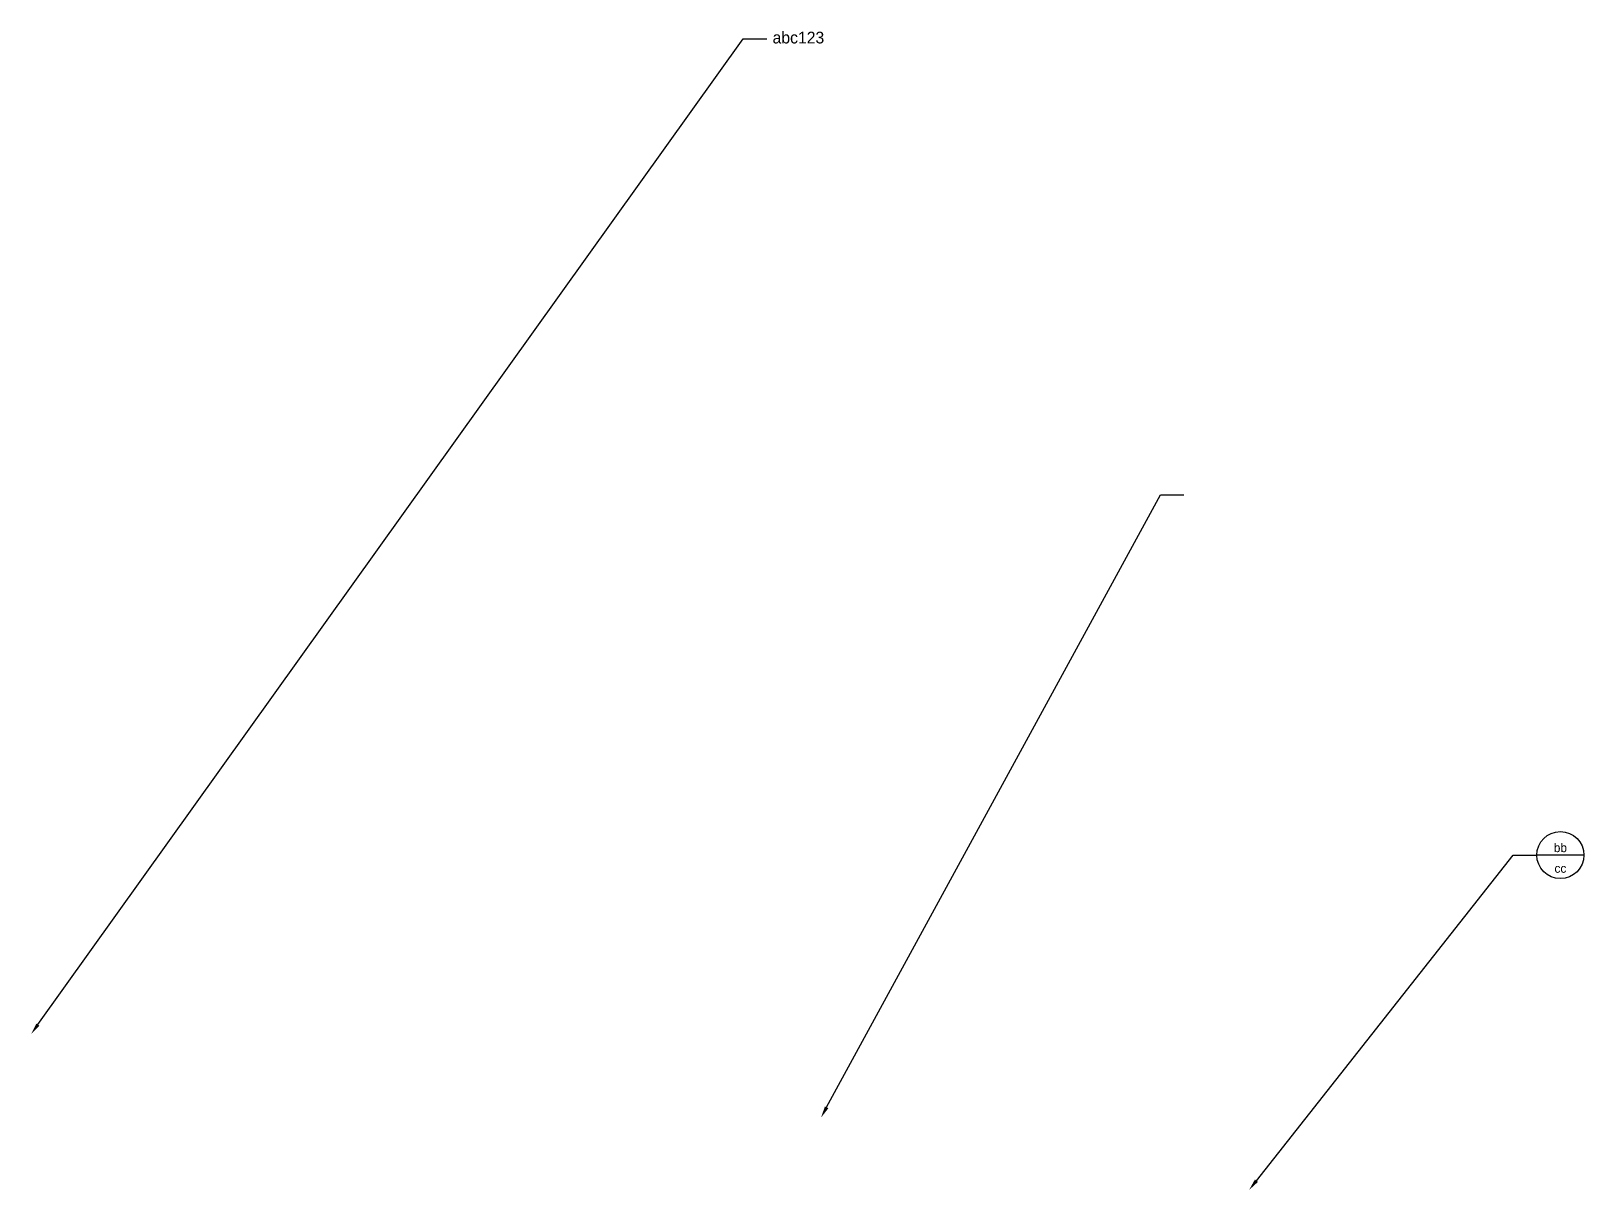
# Model space of a CAD drawing. Header units: millimetres. Extents: x 1374 to 1901, y 1146 to 1539.
import ezdxf
from ezdxf import colors
from ezdxf.entities.mleader import LeaderData, LeaderLine
from ezdxf.enums import TextEntityAlignment as Align
from ezdxf.math import Vec2, Vec3

# ---------------------------------------------------------------- set-up
doc = ezdxf.new("R2010")
doc.units = ezdxf.units.MM

# ---------------------------------------------------------------- blocks, each defined once
blk = doc.blocks.new('_DetailCallout')
at = {"color": 0, "linetype": 'ByBlock', "lineweight": -2}
blk.add_line((8, 0), (-8, 0), dxfattribs=at)
blk.add_circle((0, 0), 8, dxfattribs=at)
at = {"color": 0}
for tag, p in [('VIEWNUMBER', (0, 1)), ('SHEETNUMBER', (0, -6))]:
    blk.add_attdef(tag, text='', height=3, dxfattribs=at).set_placement(p, align=Align.CENTER)

msp = doc.modelspace()

# ---------------------------------------------------------------- leaders
ml = msp.add_multileader_mtext('Standard')
ml.set_content('abc123', color=256)
ml.set_leader_properties()
ml.build(insert=Vec2(0, 0))
ctx = ml.context
ctx.base_point, ctx.plane_origin = Vec3(1623.66, 1536.54), Vec3(1373.78, 1198.43)
notes = []
notes.append((ctx, [(0, (1, 1, 0), (1615.66, 1536.54), (1, 0), 8, [(0, [(1373.78, 1198.43)], 0, [])])]))
ctx.mtext.insert, ctx.mtext.flow_direction = Vec3(1625.66, 1538.94), 5
ml = msp.add_multileader_mtext('Standard')
ml.set_content('')
ml.set_leader_properties()
ml.build(insert=Vec2(0, 0))
ctx = ml.context
ctx.base_point, ctx.plane_origin = Vec3(1757.38, 1381.65), Vec3(1642.11, 1170.09)
notes.append((ctx, [(0, (1, 1, 0), (1757.38, 1381.65), (1, 0), 8, [(0, [(1642.11, 1170.09)], 0, [])])]))
ctx.mtext, ml.multileader.dxf.content_type = None, 0
ml = msp.add_multileader_block('Standard')
ml.set_content('_DetailCallout', color=256)
ml.set_attribute('VIEWNUMBER', 'bb', width=0)
ml.set_attribute('SHEETNUMBER', 'cc', width=0)
ml.set_leader_properties()
ml.build(insert=Vec2(0, 0))
ctx = ml.context
ctx.base_point, ctx.plane_origin = Vec3(1885.26, 1259.27), Vec3(1787.54, 1145.54)
notes.append((ctx, [(0, (1, 1, 0), (1877.26, 1259.27), (1, 0), 8, [(0, [(1787.54, 1145.54)], 0, [])])]))
ctx.block.insert = Vec3(1893.26, 1259.27)
for ctx, leaders in notes:
    for number, flags, end, landing, length, lines in leaders:
        leader = LeaderData()
        leader.index, (leader.has_last_leader_line, leader.has_dogleg_vector, leader.attachment_direction) = number, flags
        leader.last_leader_point, leader.dogleg_vector, leader.dogleg_length = Vec3(end), Vec3(landing), length
        for number, points, colour, breaks in lines:
            line = LeaderLine()
            line.index, line.vertices, line.color, line.breaks = number, Vec3.list(points), colors.encode_raw_color(colour), breaks
            leader.lines.append(line)
        ctx.leaders.append(leader)

doc.saveas('drawing.dxf')
